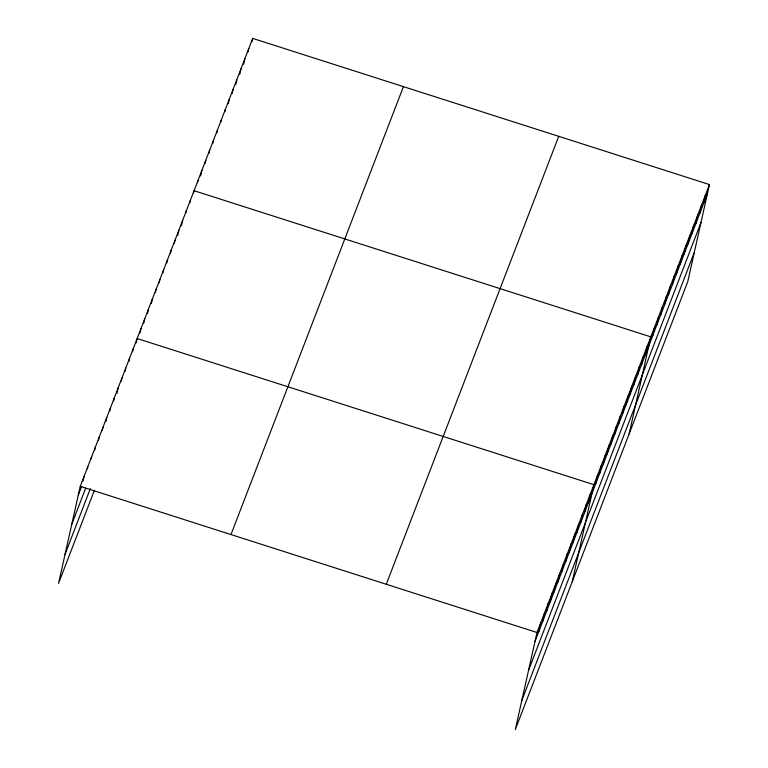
<?xml version="1.0" encoding="UTF-8"?>
<svg xmlns="http://www.w3.org/2000/svg" width="768" height="768" viewBox="0 0 768 768"><rect width="100%" height="100%" fill="white"/><g stroke="black" fill="none" stroke-linecap="round" stroke-linejoin="round"><path stroke-width="1.15" d="M709.459 184.57L537.005 632.506L515.299 729.6L687.754 281.664L709.459 184.57L252.701 38.4L80.246 486.336L58.541 583.43L94.378 490.358M83.05 480.893L84.038 476.486M87.341 468.835L87.83 466.627M91.133 458.986L91.622 456.778M94.685 450.23L95.424 446.918M98.477 440.371L99.216 437.069M102.269 430.522L103.008 427.21M105.821 421.766L106.8 417.36M109.853 410.813L110.602 407.501M113.654 400.954L114.394 397.651M116.957 393.312L118.186 387.792M121.238 381.245L121.978 377.942M125.03 371.395L125.77 368.083M128.832 361.536L129.571 358.234M132.624 351.686L133.363 348.374M136.166 342.931L137.155 338.515L593.914 484.685L572.208 581.779M139.958 333.072L140.947 328.666M143.76 323.222L144.739 318.806M147.552 313.363L148.541 308.957M151.344 303.514L152.333 299.098M155.386 292.55L156.125 289.248M159.178 282.701L159.917 279.389M162.97 272.842L163.709 269.539M166.771 262.992L167.51 259.68M170.563 253.133L171.302 249.83M174.355 243.283L175.094 239.971M177.658 235.632L178.886 230.122M181.45 225.782L182.678 220.262M185.981 212.611L186.48 210.413M189.782 202.762L190.272 200.554M193.574 192.902L194.064 190.704L650.822 336.864L629.117 433.958M197.482 182.755L197.971 180.547M200.65 175.91L201.878 170.39M205.056 163.546L205.795 160.243M208.963 153.398L209.702 150.086M212.87 143.242L213.61 139.93M216.778 133.085L217.517 129.782M220.934 121.834L221.424 119.626M224.842 111.677L225.341 109.469M228.259 103.728L229.248 99.322M232.166 93.581L233.155 89.165M235.834 84.528L236.813 80.112M239.741 74.371L240.97 68.861M243.648 64.224L244.877 58.704M248.054 51.859L248.794 48.557M251.962 41.712L252.701 38.4M538.829 631.478L540.797 622.656M542.621 621.619L544.589 612.797M546.413 611.77L548.381 602.947M550.205 601.91L552.182 593.088M553.997 592.061L555.974 583.238M557.798 582.202L559.766 573.379M561.59 572.352L563.558 563.53M565.382 562.493L567.35 553.67M569.174 552.643L571.152 543.821M572.966 542.784L574.944 533.962M576.768 532.934L578.736 524.112M580.56 523.075L582.528 514.253M584.352 513.216L586.33 504.394M588.144 503.366L590.122 494.544M595.738 483.658L597.706 474.835M599.53 473.798L601.498 464.976M603.322 463.949L605.299 455.126M607.114 454.09L609.091 445.267M610.915 444.24L612.883 435.418M614.707 434.381L616.675 425.558M618.499 424.531L620.467 415.709M622.291 414.672L624.269 405.85M626.083 404.822L628.061 396M629.885 394.963L631.853 386.141M633.677 385.114L635.645 376.291M637.469 375.254L639.437 366.432M641.261 365.405L643.238 356.582M645.053 355.546L647.03 346.723M652.762 335.539L654.73 326.717M656.669 325.382L658.637 316.56M660.576 315.235L662.554 306.413M664.483 305.078L666.461 296.256M668.4 294.922L670.368 286.099M672.307 284.774L674.275 275.952M676.214 274.618L678.182 265.795M680.122 264.461L682.099 255.638M684.029 254.314L686.006 245.491M687.936 244.157L689.914 235.334M691.853 234L693.821 225.178M695.76 223.853L697.728 215.03M699.667 213.696L701.635 204.874M703.574 203.549L705.552 194.726M78.269 495.158L81.648 486.403M71.76 524.294L85.67 488.16M65.05 554.304L90.346 488.602M230.976 534.576L403.43 86.64M386.275 584.275L558.73 136.33M535.027 641.328L707.482 193.392M528.518 670.464L700.973 222.518M521.808 700.474L694.262 252.528M80.246 486.336L537.005 632.506"/></g></svg>
